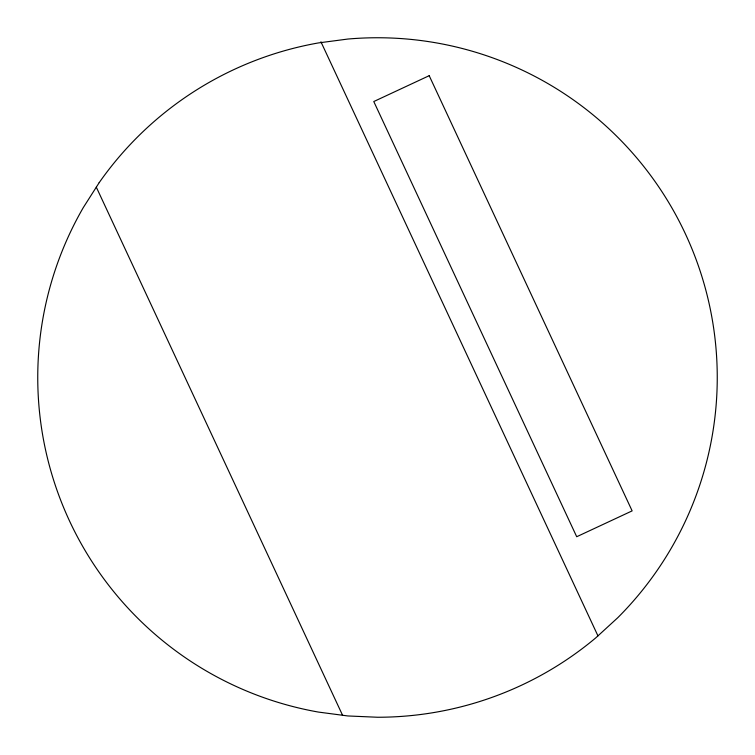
<?xml version="1.0" encoding="UTF-8"?>
<svg xmlns="http://www.w3.org/2000/svg" width="755" height="755" viewBox="0 0 755 755"><rect width="100%" height="100%" fill="white"/><g stroke="black" fill="none" stroke-linecap="round" stroke-linejoin="round"><path stroke-width="1.13" d="M320.922 41.789L597.951 635.87M96.31 187.155L342.562 715.259M99.198 182.625L83.267 207.625A339.75 339.75 0 0 0 318.506 712.088L347.885 715.957L377.5 717.25A339.75 339.75 0 0 0 595.884 637.767L617.741 617.741A339.75 339.75 0 0 0 347.885 39.043L318.506 42.912A339.75 339.75 0 0 0 99.198 182.625M429.199 75.689L373.772 101.538L576.707 536.73L632.133 510.88L429.199 75.689"/></g></svg>
